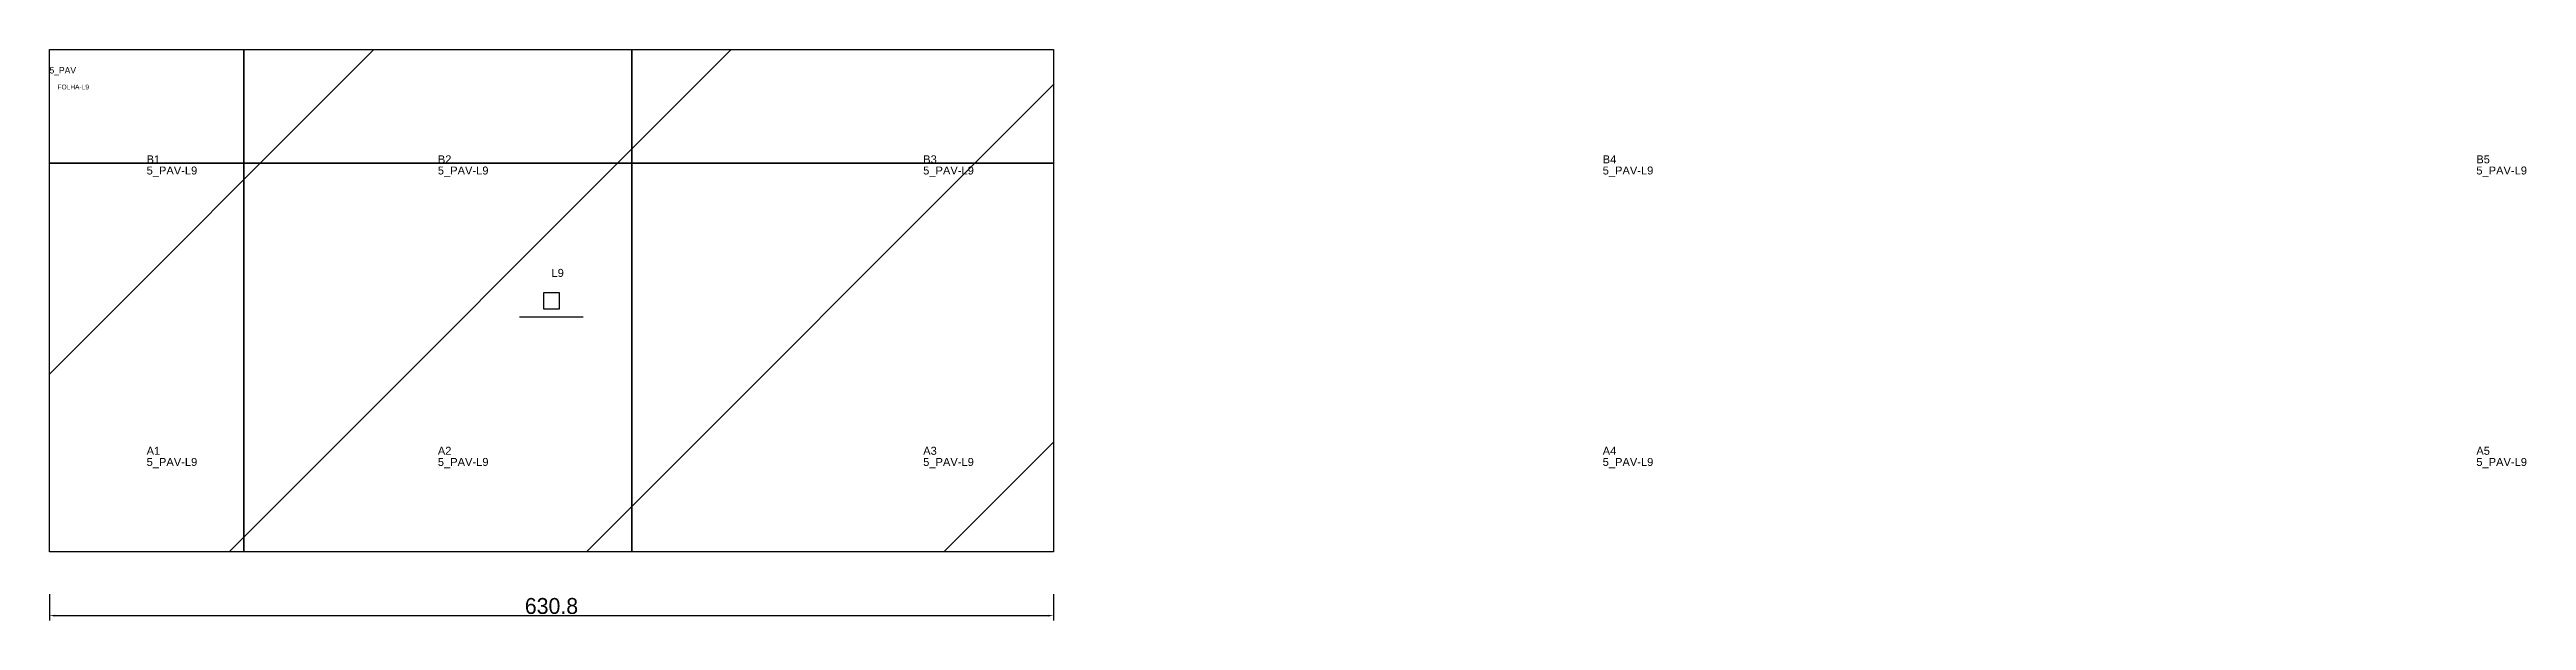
# Model space of a CAD drawing. Header units: metres. Extents: x 222 to 1779, y -157 to 202.
import ezdxf

# ---------------------------------------------------------------- set-up
doc = ezdxf.new("R2010")
doc.units = ezdxf.units.M
for name, color, linetype in [('3', 3, 'CONTINUOUS'), ('AUX00', 7, 'CONTINUOUS'), ('COTA', 241, 'CONTINUOUS'), ('FOLHA', 255, 'CONTINUOUS'), ('Hachura', 251, 'CONTINUOUS'), ('NOMENCLATURA', 7, 'CONTINUOUS'), ('Nível', 160, 'CONTINUOUS'), ('Painéis', 200, 'CONTINUOUS'), ('Pilares', 5, 'CONTINUOUS'), ('SARR_2.2x7', 40, 'CONTINUOUS')]:
    doc.layers.add(name, color=color, linetype=linetype)
doc.styles.add('ARIAL', font='Arial.ttf')
doc.styles.add('STR_STANDARD', font='arial.ttf')
doc.dimstyles.new('EZ DXF', dxfattribs={"dimtxt": 10, "dimasz": 3.5, "dimexe": 3, "dimexo": 1.5, "dimgap": 1, "dimtad": 1, "dimdec": 1, "dimdsep": 46, "dimcen": 2.5, "dimazin": 3, "dimtfac": 1, "dimtmove": 0, "dimatfit": 3})

msp = doc.modelspace()

# ---------------------------------------------------------------- hatches: boundary and pattern name
at = {"layer": 'Hachura'}
h = msp.add_hatch(dxfattribs=at)
h.set_pattern_fill('ANSI31', scale=50)
h.paths.add_polyline_path([(222.2, 201.5), (853.04, 201.5), (853.04, -113.92), (222.2, -113.92)])
h = msp.add_hatch(dxfattribs=at)
h.set_pattern_fill('ANSI31', scale=50)
h.paths.add_polyline_path([(222.2, 201.5), (853.04, 201.5), (853.04, -113.92), (222.2, -113.92)])

# ---------------------------------------------------------------- linework, layer by layer
at = {"layer": '3'}
for points in [[(344.2, -113.92), (344.2, 201.5)], [(344.2, -113.92), (344.2, 201.5)], [(588.2, -113.92), (588.2, 201.5)], [(588.2, -113.92), (588.2, 201.5)], [(222.2, 130.08), (853.04, 130.08)], [(222.2, 130.08), (853.04, 130.08)]]:
    msp.add_lwpolyline(points, close=True, dxfattribs=at)
at = {"layer": 'Painéis', "color": 200}
for p, q in [((222.2, 201.5), (853.04, 201.5)), ((222.2, -113.92), (222.2, 201.5)), ((222.2, 201.5), (853.04, 201.5)), ((222.2, -113.92), (222.2, 201.5)), ((853.04, 201.5), (853.04, -113.92)), ((853.04, 201.5), (853.04, -113.92)), ((853.04, -113.92), (222.2, -113.92)), ((853.04, -113.92), (222.2, -113.92))]:
    msp.add_line(p, q, dxfattribs=at)
at = {"layer": 'Pilares'}
msp.add_lwpolyline([(532.62, 38.79), (542.62, 38.79), (542.62, 48.79), (532.62, 48.79)], close=True, dxfattribs=at)
msp.add_lwpolyline([(532.62, 38.79), (542.62, 38.79), (542.62, 48.79), (532.62, 48.79)], close=True, dxfattribs=at)
at = {"layer": 'SARR_2.2x7'}
msp.add_line((517.62, 33.79), (557.62, 33.79), dxfattribs=at)
msp.add_line((517.62, 33.79), (557.62, 33.79), dxfattribs=at)

# ---------------------------------------------------------------- texts
at = {"layer": '3', "style": 'STR_STANDARD'}
for s, p in [('B1', (283.2, 130.08)), ('B1', (283.2, 130.08)), ('B2', (466.2, 130.08)), ('B2', (466.2, 130.08)), ('B3', (771.2, 130.08)), ('B3', (771.2, 130.08)), ('B4', (1198.2, 130.08)), ('B4', (1198.2, 130.08)), ('B5', (1747.2, 130.08)), ('B5', (1747.2, 130.08)), ('A1', (283.2, -52.92)), ('A1', (283.2, -52.92)), ('A2', (466.2, -52.92)), ('A2', (466.2, -52.92)), ('A3', (771.2, -52.92)), ('A3', (771.2, -52.92)), ('A4', (1198.2, -52.92)), ('A4', (1198.2, -52.92)), ('A5', (1747.2, -52.92)), ('A5', (1747.2, -52.92))]:
    msp.add_text(s, height=5, dxfattribs=at).set_placement(p)
at = {"layer": 'AUX00', "style": 'STR_STANDARD'}
for p in [(283.2, 123.08), (283.2, 123.08), (466.2, 123.08), (466.2, 123.08), (771.2, 123.08), (771.2, 123.08), (1198.2, 123.08), (1198.2, 123.08), (1747.2, 123.08), (1747.2, 123.08), (283.2, -59.92), (283.2, -59.92), (466.2, -59.92), (466.2, -59.92), (771.2, -59.92), (771.2, -59.92), (1198.2, -59.92), (1198.2, -59.92), (1747.2, -59.92), (1747.2, -59.92)]:
    msp.add_text('5_PAV-L9', height=5, dxfattribs=at).set_placement(p)
at = {"layer": 'FOLHA'}
msp.add_text('FOLHA-L9', height=3, dxfattribs=at).set_placement((227.2, 176.5))
msp.add_text('FOLHA-L9', height=3, dxfattribs=at).set_placement((227.2, 176.5))
at = {"layer": 'NOMENCLATURA', "insert": (537.62, 63.79), "char_height": 5, "attachment_point": 1, "style": 'ARIAL'}
msp.add_mtext('L9', dxfattribs=at)
msp.add_mtext('L9', dxfattribs=at)
at = {"layer": 'Nível'}
msp.add_text('5_PAV', height=4, dxfattribs=at).set_placement((222.2, 186.5))
msp.add_text('5_PAV', height=4, dxfattribs=at).set_placement((222.2, 186.5))

# ---------------------------------------------------------------- dimensions: what is measured, and where the dimension line sits
at = {"layer": 'COTA'}
msp.add_linear_dim(base=(222.2, -153.92), p1=(222.2, -138.92), p2=(853.04, -138.92), dimstyle='EZ DXF', dxfattribs=at).render()
msp.add_linear_dim(base=(222.2, -153.92), p1=(222.2, -138.92), p2=(853.04, -138.92), dimstyle='EZ DXF', dxfattribs=at).render()

doc.saveas('drawing.dxf')
